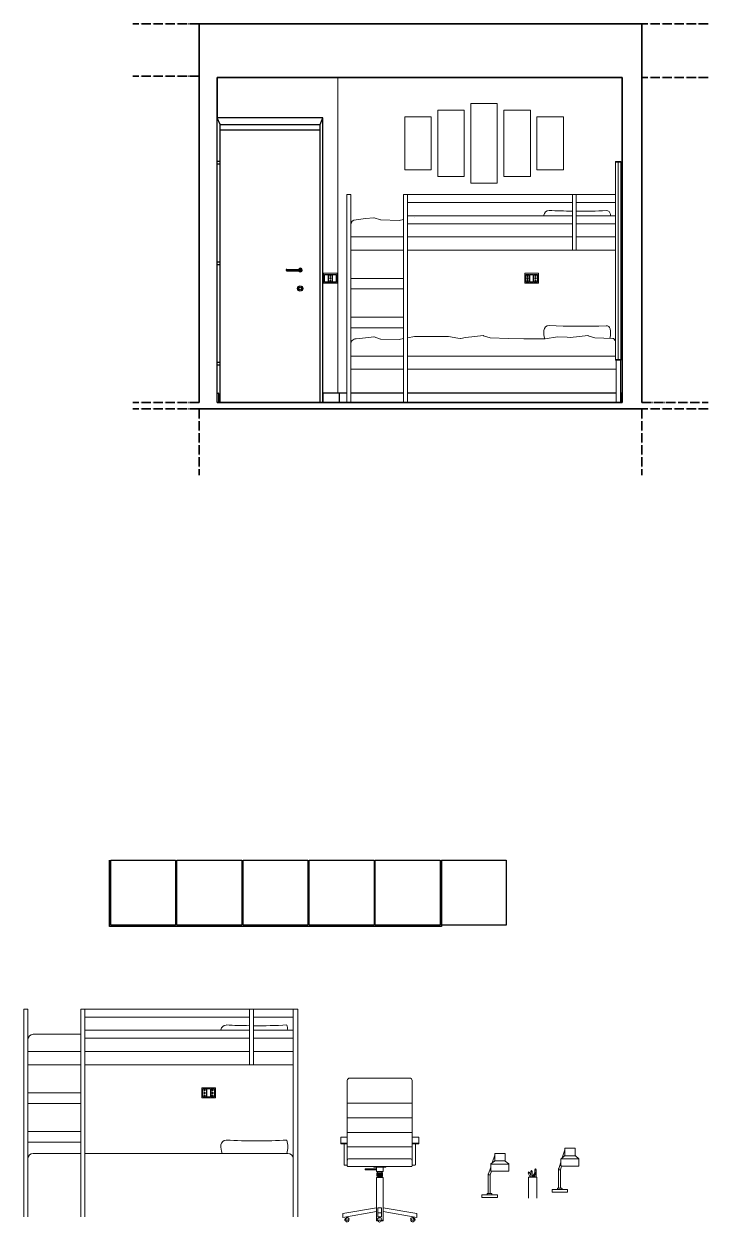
# Model space of a CAD drawing. Header units: millimetres. Extents: x 1104 to 6167, y 592 to 2113.
# Drawn here: x 1104 to 1621, y 1061 to 1966 of the extents above; entities that cross this region are included whole.
import ezdxf

# ---------------------------------------------------------------- set-up
doc = ezdxf.new("R2010")
doc.units = ezdxf.units.MM
doc.linetypes.add('ACAD_ISO04W100', pattern=[30, 24, -3, 0, -3])
for name, color, linetype, lineweight in [('A-DOOR-FULL', 9, 'Continuous', 25), ('A-FLOR-LEVL', 3, 'Continuous', 35), ('A-FURN', 2, 'Continuous', 18), ('A-WALL-FULL-EXTR', 3, 'Continuous', 35)]:
    doc.layers.add(name, color=color, linetype=linetype, lineweight=lineweight)
for name, color, linetype in [('A-FLOR', 11, 'Continuous'), ('ACCESSORI', 8, 'Continuous'), ('BATTISCOPA', 10, 'Continuous')]:
    doc.layers.add(name, color=color, linetype=linetype)

msp = doc.modelspace()

# ---------------------------------------------------------------- linework, layer by layer
msp.add_line((1348.08, 1680.54), (1351.58, 1680.54))
at = {"layer": 'A-DOOR-FULL'}
for p, q in [((1250.1, 1680.54), (1250.1, 1895.54)), ((1330.1, 1895.54), (1250.1, 1895.54)), ((1252.31, 1890.54), (1250.1, 1895.54)), ((1330.1, 1895.54), (1251.14, 1895.54)), ((1328.08, 1890.54), (1330.1, 1895.54)), ((1330.1, 1680.54), (1330.1, 1895.54)), ((1252.31, 1680.54), (1252.31, 1890.54)), ((1252.31, 1890.54), (1328.08, 1890.54)), ((1252.31, 1886.54), (1328.08, 1886.54)), ((1328.08, 1680.54), (1328.08, 1890.54)), ((1252.31, 1862.54), (1250.1, 1862.54)), ((1252.31, 1860.54), (1250.1, 1860.54)), ((1252.31, 1786.54), (1250.1, 1786.54)), ((1252.31, 1784.54), (1250.1, 1784.54)), ((1302.7, 1781.04), (1312.98, 1781.04)), ((1252.31, 1710.54), (1250.1, 1710.54)), ((1252.31, 1708.54), (1250.1, 1708.54))]:
    msp.add_line(p, q, dxfattribs=at)
msp.add_lwpolyline([(1302.7, 1780.04), (1312.98, 1780.04, 1), (1312.98, 1781.04)], format="xyb", dxfattribs=at)
for radius in [2, 1]:
    msp.add_circle((1312.85, 1766.54), radius, dxfattribs=at)
for centre, radius, start, end in [((1302.7, 1780.54), 0.5, 90, 270), ((1312.98, 1780.54), 1.38, 201.31687, 158.68313)]:
    msp.add_arc(centre, radius, start, end, dxfattribs=at)
at = {"layer": 'A-FLOR'}
for p, q in [((1168.67, 1284.54), (1168.67, 1334.54)), ((1369.67, 1285.54), (1369.67, 1334.54)), ((1369.67, 1334.54), (1418.67, 1334.54)), ((1418.67, 1334.54), (1418.67, 1285.54)), ((1419.67, 1334.54), (1419.67, 1284.54)), ((1419.67, 1334.54), (1468.67, 1334.54)), ((1468.67, 1334.54), (1468.67, 1285.54)), ((1419.67, 1284.54), (1168.67, 1284.54)), ((1418.67, 1285.54), (1369.67, 1285.54)), ((1468.67, 1285.54), (1419.67, 1285.54))]:
    msp.add_line(p, q, dxfattribs=at)
for points in [[(1218.67, 1285.54), (1169.67, 1285.54), (1169.67, 1334.54), (1218.67, 1334.54)], [(1268.67, 1285.54), (1219.67, 1285.54), (1219.67, 1334.54), (1268.67, 1334.54)], [(1318.67, 1285.54), (1269.67, 1285.54), (1269.67, 1334.54), (1318.67, 1334.54)], [(1368.67, 1285.54), (1319.67, 1285.54), (1319.67, 1334.54), (1368.67, 1334.54)]]:
    msp.add_lwpolyline(points, close=True, dxfattribs=at)
at = {"layer": 'A-FLOR-LEVL', "linetype": 'ACAD_ISO04W100', "ltscale": 0.3}
for p, q in [((1236.45, 1966.47), (1186.45, 1966.47)), ((1621.14, 1966.47), (1571.14, 1966.47)), ((1236.45, 1926.9), (1186.45, 1926.9)), ((1621.14, 1926), (1571.14, 1926)), ((1236.45, 1680.54), (1186.45, 1680.54)), ((1236.45, 1675.54), (1186.45, 1675.54)), ((1236.45, 1675.54), (1236.45, 1625.54)), ((1571.14, 1680.54), (1621.14, 1680.54)), ((1571.14, 1675.54), (1571.14, 1625.54)), ((1621.14, 1675.54), (1571.14, 1675.54))]:
    msp.add_line(p, q, dxfattribs=at)
at = {"layer": 'A-FLOR-LEVL'}
for p, q in [((1571.14, 1675.54), (1236.45, 1675.54)), ((1250.1, 1680.54), (1556.14, 1680.54))]:
    msp.add_line(p, q, dxfattribs=at)
at = {"layer": 'A-FURN'}
for p, q in [((1341.36, 1926), (1341.36, 1687.54)), ((1436.86, 1901.25), (1416.86, 1901.25)), ((1416.86, 1901.25), (1416.86, 1851.25)), ((1436.86, 1851.25), (1436.86, 1901.25)), ((1461.86, 1906.25), (1441.86, 1906.25)), ((1441.86, 1906.25), (1441.86, 1846.25)), ((1461.86, 1846.25), (1461.86, 1906.25)), ((1486.86, 1901.25), (1466.86, 1901.25)), ((1466.86, 1901.25), (1466.86, 1851.25)), ((1486.86, 1851.25), (1486.86, 1901.25)), ((1411.86, 1896.25), (1391.86, 1896.25)), ((1391.86, 1896.25), (1391.86, 1856.25)), ((1411.86, 1856.25), (1411.86, 1896.25)), ((1511.86, 1896.25), (1491.86, 1896.25)), ((1491.86, 1896.25), (1491.86, 1856.25)), ((1511.86, 1856.25), (1511.86, 1896.25)), ((1391.86, 1856.25), (1411.86, 1856.25)), ((1491.86, 1856.25), (1511.86, 1856.25)), ((1551.14, 1712.43), (1551.14, 1862.43)), ((1551.14, 1862.43), (1555.14, 1862.43)), ((1551.14, 1861.95), (1555.14, 1861.95)), ((1553.14, 1861.95), (1553.14, 1712.97)), ((1555.14, 1862.43), (1555.14, 1861.95)), ((1555.14, 1861.95), (1555.14, 1712.97)), ((1416.86, 1851.25), (1436.86, 1851.25)), ((1466.86, 1851.25), (1486.86, 1851.25)), ((1441.86, 1846.25), (1461.86, 1846.25)), ((1351.08, 1837.54), (1348.08, 1837.54)), ((1348.08, 1837.54), (1348.08, 1680.54)), ((1351.08, 1680.54), (1351.08, 1837.54)), ((1391.08, 1837.54), (1391.08, 1680.54)), ((1394.08, 1837.54), (1391.08, 1837.54)), ((1394.08, 1680.54), (1394.08, 1837.54)), ((1551.14, 1837.54), (1394.08, 1837.54)), ((1394.08, 1831.54), (1518.58, 1831.54)), ((1518.58, 1795.54), (1518.58, 1837.54)), ((1521.58, 1837.54), (1521.58, 1795.54)), ((1521.58, 1831.54), (1551.14, 1831.54)), ((1362.3, 1819.39), (1368.56, 1820.05)), ((1368.78, 1820.02), (1373.67, 1818.36)), ((1518.58, 1821.54), (1394.08, 1821.54)), ((1551.14, 1821.54), (1521.58, 1821.54)), ((1351.08, 1814.54), (1351.08, 1805.54)), ((1355.08, 1818.54), (1362.3, 1819.39)), ((1373.82, 1818.34), (1387.6, 1818.01)), ((1387.71, 1818.02), (1391.08, 1818.69)), ((1394.08, 1815.54), (1518.58, 1815.54)), ((1521.58, 1815.54), (1551.14, 1815.54)), ((1391.08, 1805.54), (1351.08, 1805.54)), ((1518.58, 1805.54), (1394.08, 1805.54)), ((1551.14, 1805.54), (1521.58, 1805.54)), ((1391.08, 1795.54), (1351.08, 1795.54)), ((1551.14, 1795.54), (1394.08, 1795.54)), ((1351.08, 1774.24), (1391.08, 1774.24)), ((1391.08, 1766.24), (1351.08, 1766.24)), ((1351.08, 1744.94), (1391.08, 1744.94)), ((1391.08, 1736.94), (1351.08, 1736.94)), ((1351.08, 1724.54), (1351.08, 1715.54)), ((1351.08, 1715.54), (1391.08, 1715.54)), ((1394.08, 1715.54), (1551.14, 1715.54)), ((1551.14, 1712.97), (1555.14, 1712.97)), ((1555.14, 1712.43), (1551.14, 1712.43)), ((1551.58, 1680.54), (1551.58, 1712.43)), ((1555.08, 1712.43), (1555.08, 1680.54)), ((1555.14, 1712.97), (1555.14, 1712.43)), ((1351.08, 1705.54), (1391.08, 1705.54)), ((1394.08, 1705.54), (1551.58, 1705.54)), ((1555.08, 1680.54), (1551.58, 1680.54)), ((1107.1, 1222.01), (1104.1, 1222.01)), ((1104.1, 1222.01), (1104.1, 1065.01)), ((1107.1, 1065.01), (1107.1, 1222.01)), ((1147.1, 1222.01), (1147.1, 1065.01)), ((1150.1, 1222.01), (1147.1, 1222.01)), ((1150.1, 1065.01), (1150.1, 1222.01)), ((1307.6, 1222.01), (1150.1, 1222.01)), ((1150.1, 1216.01), (1274.6, 1216.01)), ((1274.6, 1180.01), (1274.6, 1222.01)), ((1277.6, 1222.01), (1277.6, 1180.01)), ((1277.6, 1216.01), (1307.6, 1216.01)), ((1307.6, 1065.01), (1307.6, 1222.01)), ((1307.6, 1222.01), (1311.1, 1222.01)), ((1311.1, 1222.01), (1311.1, 1065.01)), ((1274.6, 1206.01), (1150.1, 1206.01)), ((1307.6, 1206.01), (1277.6, 1206.01)), ((1107.1, 1199.01), (1107.1, 1190.01)), ((1111.1, 1203.01), (1147.1, 1203.01)), ((1150.1, 1200.01), (1274.6, 1200.01)), ((1277.6, 1200.01), (1307.6, 1200.01)), ((1147.1, 1190.01), (1107.1, 1190.01)), ((1274.6, 1190.01), (1150.1, 1190.01)), ((1307.6, 1190.01), (1277.6, 1190.01)), ((1147.1, 1180.01), (1107.1, 1180.01)), ((1307.6, 1180.01), (1150.1, 1180.01)), ((1348.49, 1107.48), (1348.49, 1167.96)), ((1395.49, 1169.96), (1350.49, 1169.96)), ((1397.49, 1107.54), (1397.49, 1167.96)), ((1107.1, 1158.71), (1147.1, 1158.71)), ((1147.1, 1150.71), (1107.1, 1150.71)), ((1348.49, 1150.86), (1397.49, 1150.86)), ((1348.49, 1139.86), (1397.49, 1139.86)), ((1107.1, 1129.41), (1147.1, 1129.41)), ((1348.49, 1125.14), (1345.99, 1125.14)), ((1348.49, 1128.86), (1397.49, 1128.86)), ((1147.1, 1121.41), (1107.1, 1121.41)), ((1348.49, 1120.64), (1343.49, 1120.64)), ((1345.99, 1120.14), (1345.99, 1104.44)), ((1348.49, 1117.86), (1397.49, 1117.86)), ((1402.49, 1120.67), (1397.49, 1120.64)), ((1399.99, 1104.44), (1399.99, 1120.14)), ((1510.99, 1109.75), (1512.89, 1115.6)), ((1520.76, 1116.94), (1512.89, 1116.94)), ((1512.89, 1116.94), (1512.89, 1111.38)), ((1520.76, 1111.38), (1520.76, 1116.94)), ((1107.1, 1109.01), (1107.1, 1100.01)), ((1111.1, 1113.01), (1147.1, 1113.01)), ((1150.1, 1113.01), (1303.6, 1113.01)), ((1307.6, 1109.01), (1307.6, 1100.01)), ((1348.49, 1107.48), (1348.49, 1103.66)), ((1395.99, 1108.98), (1349.99, 1108.98)), ((1397.49, 1103.68), (1397.49, 1107.48)), ((1470.6, 1104.96), (1456.93, 1104.96)), ((1456.93, 1104.85), (1456.93, 1099.83)), ((1457.01, 1105.05), (1459.77, 1107.21)), ((1457.99, 1105.82), (1459.89, 1111.66)), ((1459.83, 1107.28), (1459.89, 1107.45)), ((1459.85, 1107.3), (1467.78, 1107.3)), ((1467.75, 1113.01), (1459.89, 1113.01)), ((1459.89, 1113.01), (1459.89, 1107.45)), ((1459.89, 1104.96), (1467.75, 1104.96)), ((1467.75, 1107.44), (1467.75, 1113.01)), ((1467.87, 1107.21), (1470.52, 1105.05)), ((1470.6, 1099.83), (1470.6, 1104.85)), ((1508.03, 1100.61), (1509.93, 1106.48)), ((1523.6, 1108.9), (1509.93, 1108.9)), ((1509.93, 1108.78), (1509.93, 1103.76)), ((1510.01, 1108.99), (1512.77, 1111.15)), ((1512.84, 1111.21), (1512.89, 1111.38)), ((1512.85, 1111.24), (1520.79, 1111.24)), ((1512.89, 1108.9), (1520.76, 1108.9)), ((1520.87, 1111.15), (1523.53, 1108.98)), ((1523.6, 1103.76), (1523.6, 1108.79)), ((1346.29, 1104.14), (1348.49, 1104.14)), ((1349.19, 1102.96), (1396.79, 1102.98)), ((1361.9, 1100.86), (1361.9, 1100.93)), ((1370.49, 1101.23), (1362.2, 1101.23)), ((1362.2, 1100.56), (1370.49, 1100.56)), ((1370.91, 1098.28), (1375.15, 1098.28)), ((1370.91, 1095.68), (1375.15, 1095.68)), ((1370.91, 1095.68), (1371.34, 1095.44)), ((1371.31, 1098.28), (1371.31, 1095.68)), ((1371.71, 1098.28), (1371.71, 1095.68)), ((1372.11, 1098.28), (1372.11, 1095.68)), ((1372.51, 1098.28), (1372.51, 1095.68)), ((1372.91, 1098.28), (1372.91, 1095.68)), ((1373.31, 1098.28), (1373.31, 1095.68)), ((1373.71, 1098.28), (1373.71, 1095.68)), ((1374.11, 1098.28), (1374.11, 1095.68)), ((1374.51, 1098.28), (1374.51, 1095.68)), ((1375.15, 1095.68), (1374.72, 1095.44)), ((1374.91, 1098.28), (1374.91, 1095.68)), ((1397.49, 1104.14), (1399.69, 1104.14)), ((1455.03, 1096.68), (1456.93, 1102.54)), ((1455.03, 1082.66), (1455.03, 1097.66)), ((1455.03, 1097.66), (1455.35, 1097.66)), ((1455.03, 1096.68), (1456.5, 1096.68)), ((1456.5, 1096.68), (1457.4, 1099.53)), ((1456.5, 1096.68), (1456.5, 1082.66)), ((1457.23, 1099.53), (1470.3, 1099.53)), ((1485.31, 1098.17), (1485.46, 1099.02)), ((1485.31, 1098.17), (1485.48, 1098.08)), ((1486.68, 1094.95), (1485.31, 1098.17)), ((1485.43, 1098.81), (1485.63, 1098.91)), ((1485.46, 1099.02), (1486.19, 1098.55)), ((1485.48, 1098.08), (1485.53, 1098.24)), ((1485.53, 1098.24), (1485.72, 1098.12)), ((1485.72, 1098.12), (1485.75, 1098.34)), ((1485.75, 1098.34), (1485.95, 1098.19)), ((1485.95, 1098.19), (1485.94, 1098.4)), ((1485.94, 1098.4), (1486.13, 1098.35)), ((1486.07, 1098.5), (1486.07, 1098.5)), ((1486.13, 1098.35), (1486.19, 1098.55)), ((1486.19, 1098.55), (1487.19, 1096.18)), ((1487.19, 1099.3), (1487.67, 1100.01)), ((1487.19, 1099.3), (1487.32, 1099.15)), ((1487.19, 1094.95), (1487.19, 1099.3)), ((1487.32, 1099.15), (1487.42, 1099.27)), ((1487.42, 1099.27), (1487.56, 1099.08)), ((1487.56, 1099.84), (1487.78, 1099.85)), ((1487.56, 1099.08), (1487.67, 1099.28)), ((1487.67, 1100.01), (1488.15, 1099.3)), ((1487.67, 1099.28), (1487.79, 1099.06)), ((1487.79, 1099.06), (1487.86, 1099.26)), ((1487.86, 1099.26), (1488.02, 1099.14)), ((1488.02, 1099.14), (1488.15, 1099.3)), ((1488.03, 1099.3), (1488.03, 1099.3)), ((1488.15, 1099.3), (1488.15, 1094.9)), ((1490.13, 1098.3), (1488.15, 1094.9)), ((1489.29, 1094.95), (1490.96, 1097.82)), ((1490.91, 1098.68), (1490.13, 1098.3)), ((1490.17, 1098.1), (1490.13, 1098.3)), ((1490.36, 1098.12), (1490.17, 1098.1)), ((1490.24, 1098.24), (1490.24, 1098.24)), ((1490.29, 1100.49), (1490.77, 1101.2)), ((1490.29, 1100.49), (1490.42, 1100.34)), ((1490.29, 1098.38), (1490.29, 1100.49)), ((1490.29, 1094.95), (1490.29, 1096.67)), ((1490.33, 1097.92), (1490.36, 1098.12)), ((1490.54, 1098.05), (1490.33, 1097.92)), ((1490.42, 1100.34), (1490.52, 1100.46)), ((1490.52, 1100.46), (1490.65, 1100.27)), ((1490.54, 1097.82), (1490.54, 1098.05)), ((1490.75, 1097.92), (1490.54, 1097.82)), ((1490.65, 1100.27), (1490.77, 1100.47)), ((1490.92, 1098.47), (1490.73, 1098.59)), ((1490.77, 1097.76), (1490.75, 1097.92)), ((1490.77, 1101.2), (1491.25, 1100.49)), ((1490.77, 1100.47), (1490.89, 1100.25)), ((1490.96, 1097.82), (1490.77, 1097.76)), ((1490.89, 1100.25), (1490.96, 1100.45)), ((1490.96, 1097.82), (1490.91, 1098.68)), ((1490.96, 1100.45), (1491.11, 1100.33)), ((1491.11, 1100.33), (1491.25, 1100.49)), ((1491.12, 1100.49), (1491.12, 1100.49)), ((1491.25, 1100.49), (1491.25, 1094.95)), ((1508.03, 1086.6), (1508.03, 1101.6)), ((1508.03, 1101.6), (1508.35, 1101.6)), ((1508.03, 1100.61), (1509.5, 1100.61)), ((1509.5, 1100.61), (1510.4, 1103.46)), ((1509.5, 1100.61), (1509.5, 1086.6)), ((1510.23, 1103.46), (1523.3, 1103.46)), ((1370.49, 1094.82), (1370.49, 1061.96)), ((1370.49, 1094.82), (1375.49, 1094.82)), ((1371.99, 1094.82), (1371.99, 1095.44)), ((1373.99, 1094.82), (1373.99, 1095.44)), ((1375.49, 1061.96), (1375.49, 1094.82)), ((1485.41, 1079.26), (1485.41, 1094.95)), ((1485.41, 1094.95), (1491.73, 1094.95)), ((1491.73, 1094.95), (1491.73, 1079.26)), ((1507.59, 1086.6), (1510.51, 1086.6)), ((1450.21, 1079.66), (1450.21, 1081.36)), ((1450.21, 1079.66), (1461.89, 1079.66)), ((1450.51, 1081.66), (1461.59, 1081.66)), ((1454.29, 1081.66), (1454.29, 1082.36)), ((1457.81, 1081.66), (1454.29, 1081.66)), ((1454.59, 1082.66), (1457.51, 1082.66)), ((1457.81, 1082.36), (1457.81, 1081.66)), ((1461.89, 1081.36), (1461.89, 1079.66)), ((1503.21, 1083.6), (1503.21, 1085.3)), ((1503.21, 1083.6), (1514.89, 1083.6)), ((1503.51, 1085.6), (1514.59, 1085.6)), ((1507.29, 1085.6), (1507.29, 1086.3)), ((1510.81, 1085.6), (1507.29, 1085.6)), ((1510.81, 1086.3), (1510.81, 1085.6)), ((1514.89, 1085.3), (1514.89, 1083.6)), ((1371.44, 1065.07), (1371.44, 1071.97)), ((1374.44, 1071.97), (1371.44, 1071.97)), ((1374.44, 1065.07), (1374.44, 1071.97)), ((1346.46, 1062.51), (1347.05, 1062.51)), ((1347.05, 1062.51), (1348.85, 1062.51)), ((1347.88, 1065.12), (1347.88, 1064.36)), ((1348.87, 1064.36), (1348.87, 1065.29)), ((1370.49, 1061.96), (1371.67, 1061.96)), ((1370.99, 1062.43), (1371.58, 1062.43)), ((1374.44, 1068.09), (1371.44, 1068.09)), ((1371.44, 1065.07), (1374.44, 1065.07)), ((1371.58, 1062.43), (1374.22, 1062.43)), ((1372.41, 1065.07), (1372.41, 1064.28)), ((1373.4, 1064.28), (1373.4, 1065.07)), ((1374.13, 1061.96), (1375.49, 1061.96)), ((1374.22, 1062.43), (1374.81, 1062.43)), ((1397.41, 1065.24), (1397.41, 1064.28)), ((1399.22, 1062.43), (1397.43, 1062.43)), ((1398.4, 1064.28), (1398.4, 1065.07)), ((1399.22, 1062.43), (1399.82, 1062.43))]:
    msp.add_line(p, q, dxfattribs=at)
for points in [[(1330.55, 1778.05), (1340.86, 1778.05), (1340.86, 1770.54), (1330.55, 1770.54)], [(1482.6, 1778.05), (1492.91, 1778.05), (1492.91, 1770.54), (1482.6, 1770.54)], [(1238.61, 1162.51), (1248.93, 1162.51), (1248.93, 1155.01), (1238.61, 1155.01)], [(1239.35, 1161.74), (1242.01, 1161.74), (1242.01, 1155.71), (1239.35, 1155.71)], [(1242.42, 1161.74), (1245.08, 1161.74), (1245.08, 1155.71), (1242.42, 1155.71)], [(1245.48, 1161.74), (1248.14, 1161.74), (1248.14, 1155.71), (1245.48, 1155.71)], [(1368.49, 1102.97), (1377.49, 1102.97), (1377.49, 1102.65), (1368.49, 1102.65)]]:
    msp.add_lwpolyline(points, close=True, dxfattribs=at)
for points in [[(1351.08, 1724.54, -0.414214), (1355.08, 1728.54), (1362.3, 1729.39), (1368.56, 1730.05, -0.108285), (1368.78, 1730.02), (1373.67, 1728.36, 0.075837), (1373.82, 1728.34), (1387.6, 1728.01, 0.055395), (1387.71, 1728.02), (1391.08, 1728.69)], [(1394.08, 1729.29), (1399.22, 1730.32, -0.049372), (1399.32, 1730.33), (1415.52, 1730.33), (1424.76, 1730.33, -0.046582), (1424.85, 1730.32), (1432.02, 1728.97), (1434.16, 1728.78, 0.067303), (1434.3, 1728.79), (1437.71, 1729.43), (1444.93, 1730.27), (1451.19, 1730.93, -0.108285), (1451.4, 1730.9), (1456.37, 1729.22), (1470.29, 1728.89), (1481.89, 1728.61), (1498.15, 1728.61), (1507.43, 1730.07), (1514.65, 1729.85), (1516.86, 1729.66), (1524.08, 1730.27), (1530.34, 1730.93, -0.108285), (1530.55, 1730.9), (1535.51, 1729.22), (1549.22, 1728.89, -0.202176), (1549.57, 1728.73), (1551.14, 1727.05)]]:
    msp.add_lwpolyline(points, format="xyb", dxfattribs=at)
for points in [[(1343.49, 1125.14), (1343.49, 1120.64, 0.414214), (1343.99, 1120.14), (1347.99, 1120.14, 0.414214), (1348.49, 1120.64), (1348.49, 1125.14)], [(1397.49, 1125.14), (1397.49, 1120.64, 0.414214), (1397.99, 1120.14), (1401.99, 1120.14, 0.414214), (1402.49, 1120.64), (1402.49, 1125.14)]]:
    msp.add_lwpolyline(points, format="xyb", close=True, dxfattribs=at)
for points in [[(1370.49, 1102.97), (1370.49, 1102.97), (1375.49, 1102.97), (1375.49, 1102.97)], [(1375.49, 1102.65), (1375.49, 1099.23), (1370.49, 1099.23), (1370.49, 1102.65)], [(1370.91, 1095.68), (1370.91, 1098.28)], [(1371.41, 1099.23), (1371.29, 1099.08), (1371.41, 1098.94), (1371.29, 1098.82), (1371.41, 1098.7), (1371.29, 1098.59), (1371.41, 1098.48), (1371.29, 1098.39), (1371.41, 1098.28)], [(1374.65, 1099.23), (1374.77, 1099.08), (1374.65, 1098.94), (1374.77, 1098.82), (1374.65, 1098.7), (1374.77, 1098.59), (1374.65, 1098.48), (1374.77, 1098.39), (1374.65, 1098.28)], [(1375.15, 1098.28), (1375.15, 1095.68)], [(1374.72, 1095.44), (1371.34, 1095.44)], [(1370.49, 1068.97), (1344.99, 1064.63), (1344.99, 1067.63), (1370.49, 1071.97)], [(1375.49, 1068.97), (1400.98, 1064.63), (1400.98, 1067.63), (1375.49, 1071.97)]]:
    msp.add_lwpolyline(points, dxfattribs=at)
for centre, radius, start, end in [((1368.62, 1819.55), 0.5, 71.27593, 95.99678), ((1399.32, 1819.83), 0.5, 90, 101.306), ((1511.13, 1820.54), 14.2, 174.37375, 175.96176), ((1500.98, 1821.54), 4, 90, 174.37375), ((1523.91, 2290.42), 465.44, 267.17682, 269.34473), ((1523.91, 2290.42), 465.44, 269.71404, 272.50318), ((1544.37, 1822.43), 3, 6.40872, 92.50318), ((1527.61, 1820.54), 19.86, 2.886, 6.40872), ((1355.08, 1814.54), 4, 90, 180), ((1355.08, 1814.54), 4, 90, 180), ((1373.83, 1818.84), 0.5, 251.27593, 268.62332), ((1387.62, 1818.51), 0.5, 268.62332, 281.306), ((1500.98, 1734.54), 4, 90, 174.37375), ((1523.91, 2203.42), 465.44, 267.17682, 272.48671), ((1544.23, 1735.42), 3, 11.71036, 92.48671), ((1511.13, 1733.54), 14.2, 174.37375, 200.61653), ((1532.44, 1732.98), 15.04, 344.45838, 11.71036), ((1267.15, 1205.01), 14.2, 174.37375, 175.96176), ((1257, 1206.01), 4, 90, 174.37375), ((1279.92, 1674.89), 465.44, 267.17682, 269.34473), ((1279.92, 1674.89), 465.44, 269.71404, 272.82318), ((1283.62, 1205.01), 19.86, 2.886, 14.58075), ((1111.1, 1199.01), 4, 90, 180), ((1303.6, 1199.01), 4, 0, 14.47751), ((1350.49, 1167.96), 2, 90, 180), ((1395.49, 1167.96), 2, 0, 90), ((1240.68, 1160.8), 0.402, 113.3666, 246.20029), ((1240.68, 1158.74), 0.402, 113.3666, 246.20029), ((1240.68, 1160.8), 0.402, 294.32433, 66.10878), ((1240.68, 1158.74), 0.402, 294.32433, 66.10878), ((1246.81, 1160.8), 0.402, 113.3666, 246.20029), ((1246.81, 1158.74), 0.402, 113.3666, 246.20029), ((1246.81, 1160.8), 0.402, 294.32433, 66.10878), ((1246.81, 1158.74), 0.402, 294.32433, 66.10878), ((1240.68, 1156.64), 0.402, 113.3666, 246.20029), ((1240.68, 1156.64), 0.402, 294.32433, 66.10878), ((1246.81, 1156.64), 0.402, 113.3666, 246.20029), ((1246.81, 1156.64), 0.402, 294.32433, 66.10878), ((1257, 1119.01), 4, 90, 174.37375), ((1279.92, 1587.89), 465.44, 267.17682, 272.82318), ((1283.62, 1118.01), 19.86, 345.41925, 14.58075), ((1267.15, 1118.01), 14.2, 174.37375, 200.61653), ((1111.1, 1109.01), 4, 90, 180), ((1303.6, 1109.01), 4, 0, 90), ((1349.99, 1107.48), 1.5, 90, 180), ((1395.99, 1107.48), 1.5, 0, 90), ((1457.23, 1104.85), 0.3, 137.42987, 180), ((1459.59, 1107.45), 0.3, 308.0482, 0), ((1468.05, 1107.44), 0.3, 180, 230.8489), ((1470.3, 1104.85), 0.3, 0, 41.44881), ((1510.23, 1108.78), 0.3, 137.42987, 180), ((1512.59, 1111.38), 0.3, 308.0482, 0), ((1521.06, 1111.38), 0.3, 180, 230.8489), ((1523.3, 1108.79), 0.3, 0, 41.44881), ((1346.29, 1104.44), 0.3, 180, 270), ((1349.19, 1103.66), 0.7, 180, 270.01408), ((1362.2, 1100.93), 0.3, 90, 180), ((1362.2, 1100.86), 0.3, 180, 270), ((1396.79, 1103.68), 0.7, 270.01408, 0), ((1399.69, 1104.44), 0.3, 270, 0), ((1457.23, 1099.83), 0.3, 180, 270), ((1470.3, 1099.83), 0.3, 270, 0), ((1510.23, 1103.76), 0.3, 180, 270), ((1523.3, 1103.76), 0.3, 270, 0), ((1507.59, 1086.3), 0.3, 90, 180), ((1510.51, 1086.3), 0.3, 0, 90), ((1450.51, 1081.36), 0.3, 90, 180), ((1454.59, 1082.36), 0.3, 90, 180), ((1457.51, 1082.36), 0.3, 0, 90), ((1461.59, 1081.36), 0.3, 0, 90), ((1503.51, 1085.3), 0.3, 90, 180), ((1514.59, 1085.3), 0.3, 0, 90), ((1348.37, 1062.51), 1.91, 104.98823, 180), ((1348.37, 1062.51), 1.32, 180, 28.0642), ((1349.08, 1062.54), 1.83, 96.75194, 180.90336), ((1348.37, 1062.51), 1.91, 75.01177, 104.98823), ((1345.9, 1066.46), 4.93, 306.70088, 317.46796), ((1348.37, 1062.51), 1.91, 35.44899, 75.01177), ((1345.9, 1066.46), 4.93, 317.46796, 324.76314), ((1372.9, 1062.43), 1.91, 104.98823, 180), ((1372.9, 1062.43), 1.32, 180, 0), ((1372.9, 1062.43), 1.91, 75.01177, 104.98823), ((1372.9, 1062.43), 1.91, 0, 75.01177), ((1397.9, 1062.43), 1.91, 104.98823, 144.55101), ((1400.38, 1066.39), 4.93, 215.23686, 222.53204), ((1397.9, 1062.43), 1.32, 151.9358, 0), ((1400.38, 1066.39), 4.93, 222.53204, 233.29912), ((1397.9, 1062.43), 1.91, 75.01177, 104.98823), ((1397.19, 1062.46), 1.83, 359.09664, 83.24806), ((1397.9, 1062.43), 1.91, 0, 75.01177)]:
    msp.add_arc(centre, radius, start, end, dxfattribs=at)
for centre, start_param, end_param in [((1240.68, 1160.79), 5.42058, 7.142383), ((1240.68, 1160.79), 8.545266, 10.307697), ((1240.68, 1158.74), 5.42058, 7.142383), ((1246.81, 1160.79), 5.42058, 7.142383), ((1246.81, 1160.79), 8.545266, 10.307697), ((1246.81, 1158.74), 5.42058, 7.142383), ((1240.68, 1158.74), 8.545266, 10.307697), ((1240.68, 1156.63), 5.42058, 7.142383), ((1240.68, 1156.63), 8.545266, 10.307697), ((1246.81, 1158.74), 8.545266, 10.307697), ((1246.81, 1156.63), 5.42058, 7.142383), ((1246.81, 1156.63), 8.545266, 10.307697)]:
    msp.add_ellipse(centre, major_axis=(0, 0.571), ratio=0.372094, start_param=start_param, end_param=end_param, dxfattribs=at)
at = {"layer": 'A-WALL-FULL-EXTR'}
for p, q in [((1236.45, 1680.54), (1236.45, 1966.47)), ((1236.45, 1966.47), (1571.14, 1966.47)), ((1571.14, 1680.54), (1571.14, 1966.47)), ((1250.1, 1926), (1250.1, 1895.54)), ((1250.1, 1926), (1341.36, 1926)), ((1341.36, 1926), (1556.14, 1926)), ((1556.14, 1926), (1556.14, 1680.54)), ((1236.45, 1919.2), (1236.14, 1919.2))]:
    msp.add_line(p, q, dxfattribs=at)
at = {"layer": 'ACCESSORI'}
for points in [[(1331.28, 1777.27), (1333.94, 1777.27), (1333.94, 1771.24), (1331.28, 1771.24)], [(1334.35, 1777.27), (1337.01, 1777.27), (1337.01, 1771.24), (1334.35, 1771.24)], [(1337.42, 1777.27), (1340.08, 1777.27), (1340.08, 1771.24), (1337.42, 1771.24)], [(1483.34, 1777.27), (1485.99, 1777.27), (1485.99, 1771.24), (1483.34, 1771.24)], [(1486.4, 1777.27), (1489.06, 1777.27), (1489.06, 1771.24), (1486.4, 1771.24)], [(1489.47, 1777.27), (1492.13, 1777.27), (1492.13, 1771.24), (1489.47, 1771.24)]]:
    msp.add_lwpolyline(points, close=True, dxfattribs=at)
for centre, start, end in [((1335.68, 1776.33), 113.3666, 246.20029), ((1335.68, 1774.28), 113.3666, 246.20029), ((1335.68, 1776.33), 294.32433, 66.10878), ((1335.68, 1774.28), 294.32433, 66.10878), ((1484.66, 1776.33), 113.3666, 246.20029), ((1484.66, 1774.28), 113.3666, 246.20029), ((1484.66, 1776.33), 294.32433, 66.10878), ((1484.66, 1774.28), 294.32433, 66.10878), ((1490.8, 1776.33), 113.3666, 246.20029), ((1490.8, 1774.28), 113.3666, 246.20029), ((1490.8, 1776.33), 294.32433, 66.10878), ((1490.8, 1774.28), 294.32433, 66.10878), ((1335.68, 1772.17), 113.3666, 246.20029), ((1335.68, 1772.17), 294.32433, 66.10878), ((1484.66, 1772.17), 113.3666, 246.20029), ((1484.66, 1772.17), 294.32433, 66.10878), ((1490.8, 1772.17), 113.3666, 246.20029), ((1490.8, 1772.17), 294.32433, 66.10878)]:
    msp.add_arc(centre, 0.402, start, end, dxfattribs=at)
for centre, start_param, end_param in [((1335.68, 1776.33), 5.42058, 7.142383), ((1335.68, 1776.33), 8.545266, 10.307697), ((1335.68, 1774.27), 5.42058, 7.142383), ((1484.67, 1776.33), 5.42058, 7.142383), ((1484.67, 1776.33), 8.545266, 10.307697), ((1484.67, 1774.27), 5.42058, 7.142383), ((1490.8, 1776.33), 5.42058, 7.142383), ((1490.8, 1776.33), 8.545266, 10.307697), ((1490.8, 1774.27), 5.42058, 7.142383), ((1335.68, 1774.27), 8.545266, 10.307697), ((1335.68, 1772.16), 5.42058, 7.142383), ((1335.68, 1772.16), 8.545266, 10.307697), ((1484.67, 1774.27), 8.545266, 10.307697), ((1484.67, 1772.16), 5.42058, 7.142383), ((1484.67, 1772.16), 8.545266, 10.307697), ((1490.8, 1774.27), 8.545266, 10.307697), ((1490.8, 1772.16), 5.42058, 7.142383), ((1490.8, 1772.16), 8.545266, 10.307697)]:
    msp.add_ellipse(centre, major_axis=(0, 0.571), ratio=0.372094, start_param=start_param, end_param=end_param, dxfattribs=at)
at = {"layer": 'BATTISCOPA'}
for p, q in [((1250.1, 1687.54), (1250.8, 1687.54)), ((1251.1, 1687.24), (1251.1, 1680.54)), ((1330.1, 1687.24), (1330.1, 1680.54)), ((1348.08, 1687.54), (1330.4, 1687.54)), ((1342.16, 1687.54), (1341.36, 1687.54)), ((1342.36, 1687.34), (1342.36, 1680.54)), ((1391.08, 1687.54), (1351.08, 1687.54)), ((1551.58, 1687.54), (1394.08, 1687.54)), ((1556.14, 1687.54), (1555.08, 1687.54)), ((1555.14, 1687.54), (1555.14, 1680.54))]:
    msp.add_line(p, q, dxfattribs=at)
for centre, radius, start, end in [((1250.8, 1687.24), 0.3, 0, 90), ((1330.4, 1687.24), 0.3, 90, 180), ((1342.16, 1687.34), 0.2, 0, 90), ((1342.56, 1687.34), 0.2, 90, 180), ((1555.34, 1687.34), 0.2, 90, 180)]:
    msp.add_arc(centre, radius, start, end, dxfattribs=at)

doc.saveas('drawing.dxf')
